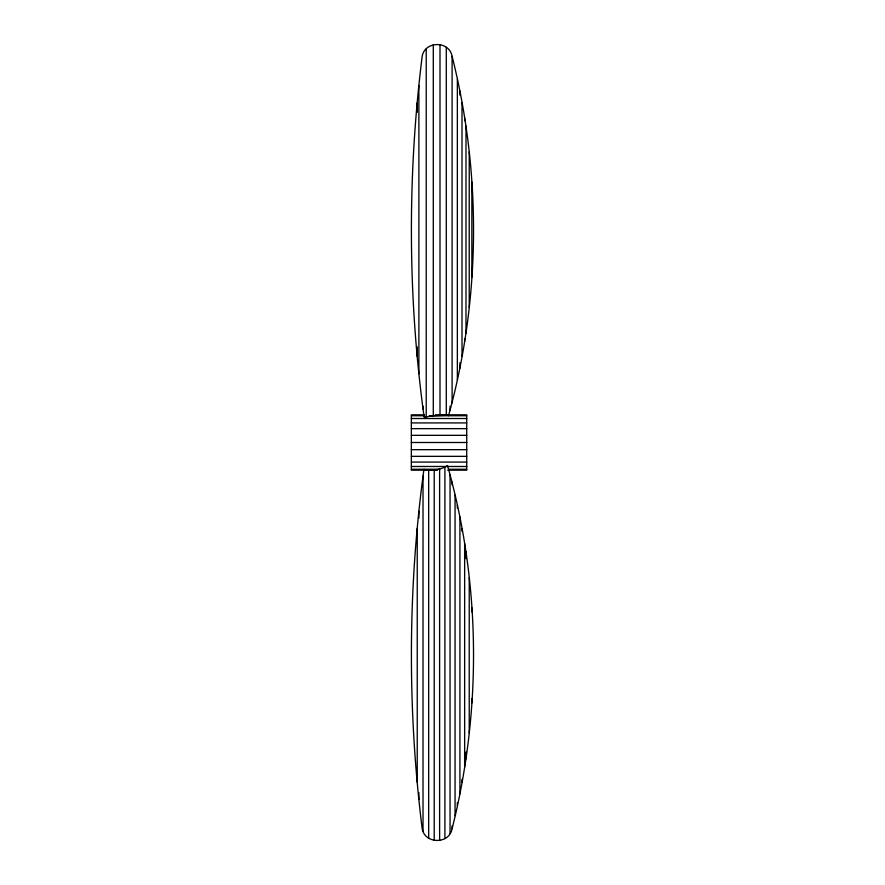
<?xml version="1.0" encoding="UTF-8"?>
<svg xmlns="http://www.w3.org/2000/svg" width="885" height="885" viewBox="0 0 885 885"><rect width="100%" height="100%" fill="white"/><g stroke="black" fill="none" stroke-linecap="round" stroke-linejoin="round"><path stroke-width="1.33" d="M448.529 415.751C480.876 298.754 481.606 173.438 451.969 55.788C448.883 40.5 424.656 40.975 422.167 56.374C407.299 176.093 407.719 297.758 424.158 417.289L433.384 415.751L448.684 415.209M444.901 467.037L447.5 465.543C480.865 583.602 481.916 710.323 451.969 829.212C448.883 844.5 424.656 844.024 422.167 828.625C407.377 709.482 407.719 588.414 423.926 469.437C430.94 470.566 438.44 470.344 444.901 467.037L444.901 838.526M424.546 414.811L411.348 414.811L411.348 470.189L437.356 470.189M435.331 414.811L466.727 414.811L466.727 470.189L447.677 470.189M411.348 415.751L423.948 415.751M429.336 415.751L466.727 415.751M411.348 418.516L466.727 418.516M411.348 422.919L466.727 422.919M411.348 428.65L466.727 428.65M411.348 435.331L466.727 435.331M411.348 442.5L466.727 442.5M411.348 449.668L466.727 449.668M411.348 456.35L466.727 456.35M411.348 462.081L466.727 462.081M411.348 466.483L466.727 466.483M411.348 469.249L439.192 469.249M448.529 469.249L466.727 469.249M471.849 182.078L471.849 277.193M471.849 607.807L471.849 611.933M471.849 698.785L471.849 702.922M469.227 151.943L469.227 307.327M469.227 577.673L469.227 733.057M465.997 126.046L465.997 333.225M465.997 551.775L465.997 558.678M465.997 752.04L465.997 758.954M464.647 117.959L464.647 120.725M464.647 338.557L464.647 341.311M464.647 543.689L464.647 767.041M462.003 102.892L462.003 356.389M462.003 528.611L462.003 531.376M462.003 779.353L462.003 782.108M459.923 91.044L459.923 95.182M459.923 362.717L459.923 368.226M459.923 516.774L459.923 793.956M457.357 79.495L457.357 379.776M457.357 505.224L457.357 507.979M457.357 802.75L457.357 805.505M455.056 495.102L455.056 815.627M452.102 56.363L452.102 402.907M452.102 482.093L452.102 484.847M452.102 825.882L452.102 828.637M450.045 406.215L450.045 410.352M450.045 474.648L450.045 833.493M446.294 47.303L446.294 414.932M440 44.538L440 415.264M439.624 469.094L439.624 840.496M434.214 469.824L434.214 840.407M433.285 44.759L433.285 415.773M428.672 469.935L428.672 838.084M426.227 48.963L426.227 417.023M423.019 406.237L423.019 409.003M423.019 475.997L423.019 831.17M418.882 85.535L418.882 373.735M418.882 511.264L418.882 518.156M418.882 792.573L418.882 799.465M417.244 102.771L417.244 112.428M417.244 346.854L417.244 356.5M417.244 528.5L417.244 782.229"/></g></svg>
